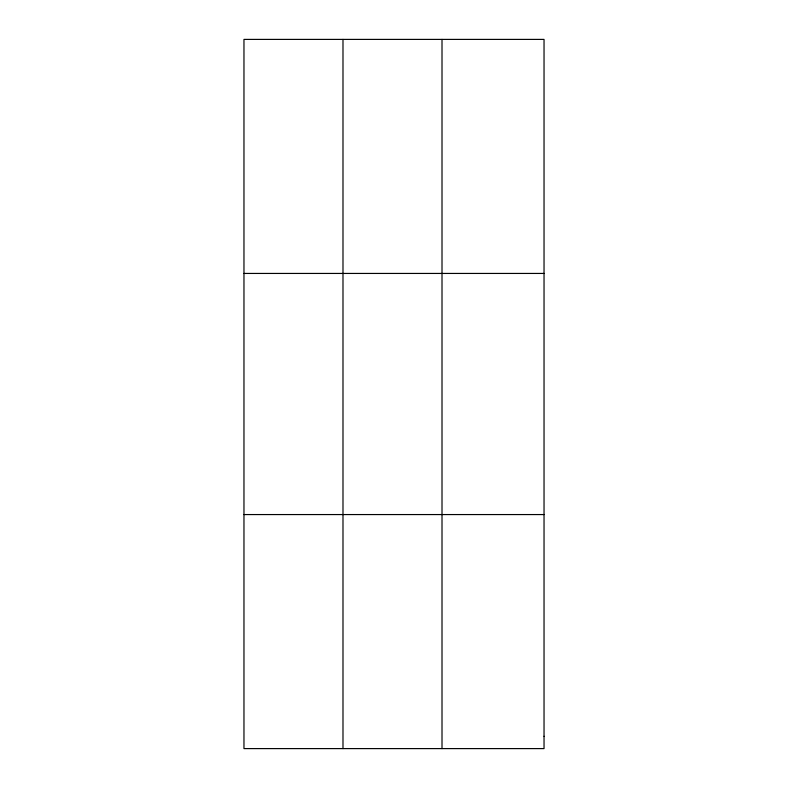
<?xml version="1.0" encoding="UTF-8"?>
<svg xmlns="http://www.w3.org/2000/svg" width="788" height="788" viewBox="0 0 788 788"><rect width="100%" height="100%" fill="white"/><g stroke="black" fill="none" stroke-linecap="round" stroke-linejoin="round"><path stroke-width="1.18" d="M342.987 748.6L342.987 39.4M442.009 748.6L442.009 39.4M243.965 273.436L544.035 273.436M243.965 514.564L544.035 514.564M544.035 736.278L544.035 748.6L243.965 748.6L243.965 39.4L544.035 39.4L544.035 736.278"/></g></svg>
